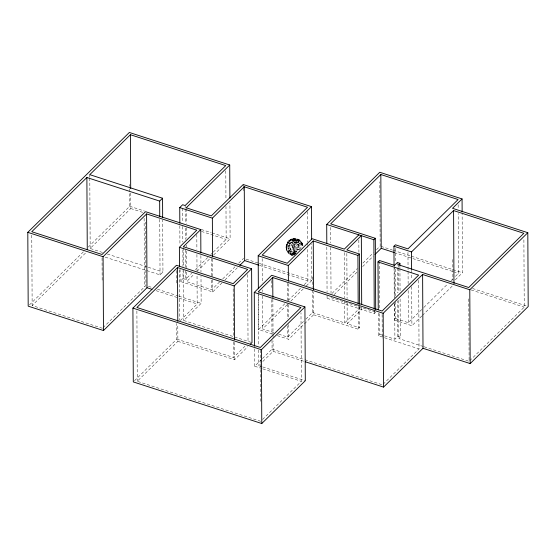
<?xml version="1.0" encoding="UTF-8"?>
<svg xmlns="http://www.w3.org/2000/svg" width="556" height="556" viewBox="0 0 556 556"><rect width="100%" height="100%" fill="white"/><g stroke="black" fill="none" stroke-linecap="round" stroke-linejoin="round"><path stroke-width="0.42" stroke-dasharray="2.78 2.08" d="M299.879 249.422C302.596 245.87 301.984 239.427 296.758 238.802C289.898 240.275 282.976 252.89 292.47 255.489L296.431 253.286M294.353 255.329C297.064 250.777 301.095 244.223 297.662 239.052L295.153 238.496L294.576 239.983L293.61 247.795L293.644 254.954C284.338 255.392 283.616 240.95 291.935 238.997C296.07 239.997 300.233 242.75 301.616 246.989M286.02 246.746L286.215 248.449L287.542 249.971M286.118 246.322L287.084 244.709L289.071 243.417M293.853 252.014L296.855 251.896C296.452 247.427 296.438 242.138 293.457 238.566L292.998 238.719C291.476 243.778 292.963 249.429 294.652 254.307L291.198 254.856L289.759 254.342L287.362 251.854L286.298 248.407L285.993 246.53L288.077 241.45L290.844 239.33C300.073 234.695 294.235 250.276 294.652 254.307L292.477 254.398L288.703 253.133L288.543 251.778L287.167 250.193L288.112 248.615C291.622 245.877 296.848 245.849 300.608 248.108M296.112 242.326C298.746 242.527 301.512 243.556 303.013 245.842L301.866 242.437L299.462 239.942L298.03 239.427L294.576 239.983C291.386 243.945 288.495 250.561 291.566 255.232L293.075 255.524M29.426 304.931L83.914 251.347M88.244 247.086L129.729 206.29L129.631 187.184M102.415 328.29L32.144 305.536L86.034 252.542M102.436 252.445L90.169 248.476L130.792 208.528L130.702 191.16M103.034 327.686L145.929 285.499L145.602 222.101M105.258 257.15L160.045 274.893L162.95 272.044L162.679 219.94M221.955 282.907L212.746 291.963L180.123 281.399L183.021 278.542L182.987 270.73M183.021 278.542L185.537 279.355L191.688 273.302M195.378 269.674L207.687 257.567M210.766 254.544L212.614 252.73M213.226 252.125L226.153 239.414L225.979 206.415M219.669 281.878L211.69 289.725L186.594 281.593L193.947 274.365M197.012 271.349L209.883 258.693M213.56 255.072L230.114 238.802L229.927 203.197M180.373 320.52L197.178 303.993L197.032 275.331M222.734 278.862L235.007 266.79M238.691 263.169L243.604 258.338M251.173 342.336L183.737 320.492L201.14 303.374L201.001 276.457M225.02 279.89L237.294 267.818M134.524 380.707L176.815 339.118L176.738 323.481M260.729 421.288L137.262 381.298L177.878 341.356L177.788 323.988M272.419 334.045L258.582 329.562L285.089 303.493M288.175 300.462L301.123 287.73M304.201 284.7L307.899 281.058L307.718 246.322M176.815 339.118L233.527 357.48L245.613 345.596M273.872 332.62L262.543 328.95L287.202 304.695M290.899 301.06L303.847 288.328M306.314 285.902L311.86 280.446L311.673 243.973M177.878 341.356L234.583 359.718L247.788 346.735M262.036 368.607L254.662 366.223L261.862 359.141M262.467 358.55L272.072 349.105L272.023 340.418M261.897 366.668L258.623 365.612L260.437 363.826M262.856 361.449L273.128 351.343L273.072 340.925M278.73 334.191L287.633 337.075L303.458 321.514M305.89 319.123L312.583 312.541L312.472 290.83M375.71 312.125L374.264 313.549L327.095 298.273L328.325 297.057M332.029 293.422L357.327 268.541M362.88 263.078L373.368 252.765M376.454 249.727L380.158 246.086L379.817 181.826M277.298 335.629L288.696 339.313L303.91 324.356M304.514 323.759L313.647 314.779L313.528 292.199M334.149 294.617L357.063 272.079M362.637 266.602L373.166 256.246M312.583 312.541L344.699 322.939L359.204 308.67L359.19 306.245M359.649 306.975L359.753 327.818L347.208 323.752L361.713 309.483L361.699 307.058M262.571 419.474L301.345 381.34L300.984 312.736M313.647 314.779L358.307 329.242L359.753 327.818M418.689 280.307L419.043 348.911L378.379 335.748L379.831 334.316L379.72 313.473M421.802 316.01L411.906 325.74L394.336 320.054L395.789 318.623L395.705 302.123M395.789 318.623L408.333 322.688L423.199 308.073M423.818 307.461L447.969 283.713M451.069 280.669L452.925 278.841M455.406 276.401L458.498 273.357L458.186 213.435M384.585 335.859L394.892 339.195L397.79 336.338L397.603 300.733M455.301 279.786L462.46 272.746L462.147 213.692M423.359 346.52L398.847 338.583L400.299 337.151L400.098 298.079M422.421 315.398L452.737 285.589M383.098 384.265L419.043 348.911M469.737 360.726L524.238 307.127L523.884 238.524M291.935 238.997L289.266 240.352L287.132 243.028L287.32 244.689L286.215 248.449C287.716 250.728 290.482 251.757 293.116 251.958M289.669 243.16L295.375 242.277M294.576 239.983L297.224 242.882L299.712 249.046C295.403 250.603 289.426 250.596 286.493 246.544L286.277 244.696L287.334 242.937C291.664 239.622 299.204 239.469 302.714 244.035L302.93 245.884C300.65 239.031 290.677 238.274 287.32 244.689C290.468 248.782 297.224 248.643 301.109 245.676L302.061 244.098L301.866 242.437C299.232 238.809 293.881 238.795 290.017 240.192C288.098 245.161 290.851 250.985 294.652 254.307L294.576 239.983L290.816 239.719L290.274 240.63L288.495 241.645L288.647 243C291.219 246.336 296.737 246.225 299.906 243.799L300.678 242.513L300.525 241.158L298.78 240.289L292.345 240.067L290.274 240.63L290.385 241.589C292.199 243.952 296.098 243.875 298.343 242.159L298.78 240.289L296.758 238.802M292.998 238.719L295.389 238.621M296.855 251.896C293.867 252.153 290.566 252.042 288.001 250.304M295.16 253.654C292.004 253.863 288.362 253.029 286.514 250.256L286.298 248.407L287.355 246.642C291.261 243.584 297.099 243.556 301.289 246.079M296.821 251.208L293.519 250.971L290.885 252.132L290.447 254.002L292.47 255.489M295.778 252.959L294.068 252.834L292.699 253.432L292.477 254.398L293.526 255.169M380.978 246.357L392.501 250.089M393.328 250.353L410.606 255.948M411.433 256.219L462.46 272.746M394.371 252.591L452.744 271.495M453.564 271.759L458.498 273.357M472.551 288.488L526.567 305.981M471.134 289.926L524.238 307.127M129.729 206.29L144.539 211.085M201.314 229.475L211.19 232.672M212.01 232.936L230.114 238.802M130.792 208.528L143.121 212.524M201.487 231.428L226.153 239.414M246.072 259.138L258.408 263.134M259.228 263.398L311.86 280.446M259.443 265.365L307.899 281.058M331.049 297.662L374.904 311.86M397.79 336.338L400.299 337.151M424.179 346.784L469.118 361.337L468.777 297.078M379.831 334.316L383.793 335.602M107.343 254.036L147.409 267.012M148.23 267.276L162.95 272.044M148.403 286.298L152.525 287.633M157.466 289.231L178.066 295.903M178.893 296.167L201.14 303.374M156.041 290.663L197.178 303.993M272.072 349.105L304.208 359.51M305.029 359.781L382.486 384.863M273.128 351.343L304.445 361.483M262.717 366.932L305.307 380.728M262.849 368.878L301.345 381.34M299.517 250.075C296.452 248.226 292.178 248.247 289.315 250.485L288.543 251.778L290.336 253.043L294.652 254.307C290.614 252.869 287.313 249.074 287.084 244.709C291.024 241.651 296.987 241.443 301.227 243.98M301.679 244.32L303.013 245.842M458.137 204.754L458.165 209.098M452.792 259.555L452.904 280.391M411.614 270.16L411.662 279.717M411.697 286.66L411.906 325.74M407.965 252.348L408.062 270.584M408.069 271.453L408.132 283.609M408.167 290.559L408.333 322.688M399.924 265.073L399.938 267.679M399.938 268.548L400.063 291.997M398.464 264.767L398.478 267.373M398.478 268.242L398.61 292.553M398.652 300.372L398.847 338.583M397.401 262.529L397.429 266.866M397.429 267.735L397.561 292.922M395.42 248.282L395.49 262.182M395.531 269.125L395.67 296.049M394.51 266.248L394.67 297.509M394.704 303.59L394.892 339.195M394.065 267.95L394.218 297.474M394.253 303.555L394.336 320.054M382.118 314.522L382.25 338.84M379.449 261.369L379.699 309.136M378.261 313.167L378.379 335.748M374.251 310.943L374.264 313.549M358.842 240.06L358.912 252.202M358.189 306.662L358.307 329.242M346.84 253.411L347.076 298.565M347.097 302.909L347.208 323.752M344.331 252.598L344.567 297.759M344.588 301.227L344.699 322.939M330.681 227.321L330.764 242.951M330.785 247.295L331.029 293.318M326.824 247.038L327.06 292.192M327.081 295.667L327.095 298.273M312.402 276.937L312.451 287.355M307.537 211.586L307.697 241.978M307.704 242.847L307.711 245.453M288.404 283.741L288.488 300.24M288.515 304.577L288.578 317.608M288.62 324.551L288.696 339.313M287.355 283.233L287.445 300.601M287.459 304.076L287.542 318.838M287.577 325.788L287.633 337.075M272.857 299.239L273.038 333.975M273.045 334.844L273.059 337.45M271.71 280.502L271.745 287.445M271.808 299.608L271.995 334.344M262.175 258.61L262.3 282.921M262.335 289.871L262.342 291.608M262.369 295.952L262.543 328.95M260.354 350.078L260.625 401.314M258.401 294.826L258.582 329.562M258.241 292.664L258.519 345.637M258.54 349.974L258.623 365.612M254.572 348.855L254.662 366.223M247.677 274.608L248.032 342.35M243.215 184.522L243.229 187.129M243.236 187.997L243.25 191.472M234.493 342.35L234.583 359.718M233.166 288.877L233.423 337.506M233.444 341.85L233.527 357.48M225.792 170.81L225.945 199.465M212.573 258.964L212.663 276.332M212.684 279.807L212.746 291.963M211.523 258.464L211.614 275.832M211.641 280.168L211.69 289.725M200.89 255.614L200.98 272.113M196.817 234.514L196.893 249.283M196.921 254.488L197.012 270.987M186.211 208.653L186.288 223.415M186.309 227.758L186.364 238.176M186.399 245.126L186.413 246.857M186.434 251.201L186.517 267.7M186.545 272.044L186.594 281.593M185.148 205.539L185.162 208.146M185.169 209.014L185.238 222.907M185.266 228.12L185.322 239.414M185.377 249.832L185.468 267.2M185.489 270.675L185.537 279.355M183.355 247.552L183.445 265.789M183.473 270.126L183.737 320.492M182.653 208.201L182.729 222.101M182.75 226.438L182.834 242.069M182.875 249.887L182.959 266.387M179.831 225.819L179.935 244.925M180.061 269.243L180.123 281.399M179.505 269.875L179.769 320.242M176.46 270.508L176.53 284.408M159.753 219.314L160.045 274.893M144.122 218.32L144.484 286.924M136.894 310.957L137.262 381.298M129.617 184.578L129.624 186.316M102.047 257.949L102.165 280.53M89.787 174.66L89.801 177.267M89.801 178.129L90.169 248.476M31.775 235.195L32.144 305.536M292.63 239.594L292.79 241.005L294.284 241.492L295.945 241.228L296.807 240.387L296.362 239.441L294.875 238.962L292.63 239.594"/><path stroke-width="0.83" d="M179.491 266.4L179.386 247.295L196.796 230.177L146.603 213.921L146.992 287.737L103.472 330.535L28.189 306.147L27.8 232.338L129.346 132.474L229.725 164.986L229.899 197.985M179.817 223.213L179.734 207.583L182.639 204.733L185.148 205.539L225.764 165.598L130.403 134.712L89.787 174.66L162.56 198.228L159.662 201.084L86.882 177.51L31.761 231.72L102.026 254.481L145.547 211.683L200.758 229.558L200.876 253.008M103.472 330.535L103.082 256.719L146.603 213.921M229.725 164.986L186.204 207.784L211.301 215.909L243.215 184.522L311.478 206.63L311.645 239.629M200.758 229.558L183.348 246.683L251.604 268.784L251.993 342.6L250.193 344.373M212.559 256.358L212.357 218.147L244.272 186.76L307.517 207.242L258.192 255.746L258.366 288.752M326.803 243.563L326.706 224.457L379.769 172.277L462.071 198.93L452.528 208.312L527.811 232.7L469.785 289.759L422.616 274.483L383.16 313.292L272.739 277.527L258.234 291.796L304.917 306.912L305.307 380.728L261.786 423.526L133.301 381.916L132.912 308.1L176.433 265.302L233.138 283.664L247.649 269.403L179.386 247.295M251.604 268.784L234.201 285.909L177.489 267.54L136.873 307.482L260.34 347.472L300.956 307.524L254.273 292.407L254.558 346.249M239.754 265.407L244.661 260.576L244.272 186.76M311.478 206.63L262.154 255.135L287.25 263.259L312.201 238.726L344.31 249.123L358.822 234.861M254.273 292.407L271.682 275.289L382.104 311.047L418.661 275.102L377.997 261.932L378.247 309.692M288.39 281.134L288.307 265.504L313.257 240.963L357.918 255.426L359.371 254.002L346.819 249.936L361.33 235.674L361.692 304.632M394.051 265.344L393.954 246.238L395.399 244.814L407.951 248.873L458.109 199.541L380.832 174.514L330.667 223.846L375.328 238.309L375.696 309.518M261.786 423.526L261.403 349.71L304.917 306.912M374.237 309.205L373.875 239.733L375.328 238.309M375.022 254.419L381.214 248.33L380.832 174.514M377.997 261.932L379.442 260.5L394.503 265.379L397.401 262.529L399.91 263.335L399.924 265.073M399.91 263.335L398.464 264.767L468.729 287.521L523.856 233.311L453.585 210.557L411.516 251.924L411.607 269.292M305.265 361.748L383.55 387.101L423.005 348.299L422.616 274.483M423.005 348.299L470.174 363.575L528.2 306.516L527.811 232.7M326.706 224.457L373.875 239.733M393.954 246.238L411.516 251.924M381.214 248.33L394.371 252.591M179.734 207.583L212.357 218.147M258.192 255.746L288.307 265.504M244.661 260.576L258.623 265.101M27.8 232.338L103.082 256.719M146.992 287.737L151.927 289.335M132.912 308.1L261.403 349.71M469.785 289.759L470.174 363.575M462.071 198.93L462.14 211.954M453.585 210.557L453.967 283.504M383.16 313.292L383.55 387.101M359.371 254.002L359.635 304.368M357.918 255.426L358.175 304.056M313.257 240.963L313.514 289.593M272.739 277.527L272.85 297.502M234.201 285.909L234.479 339.751M177.489 267.54L177.774 321.382M162.56 198.228L162.665 217.333M159.662 201.084L159.746 216.715M130.403 134.712L130.688 188.553M86.882 177.51L87.264 249.588"/></g></svg>
